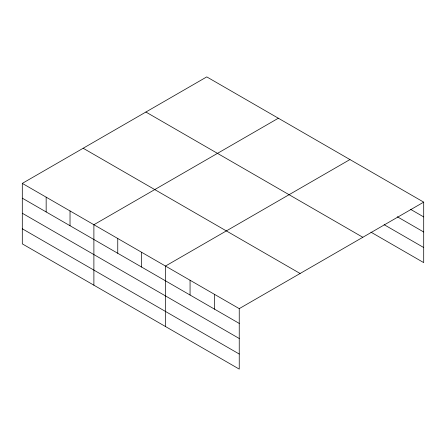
<?xml version="1.0" encoding="UTF-8"?>
<svg xmlns="http://www.w3.org/2000/svg" width="446" height="446" viewBox="0 0 446 446"><rect width="100%" height="100%" fill="white"/><g stroke="black" fill="none" stroke-linecap="round" stroke-linejoin="round"><path stroke-width="0.67" d="M239.24 338.497L239.24 308.638L22.3 183.39L22.3 243.862L239.24 369.11L239.24 338.497L22.3 213.244M370.927 232.143L423.7 262.61L423.7 202.138L206.76 76.89L22.3 183.39M278.354 118.223L93.889 224.723L93.889 285.195M349.943 159.556L165.477 266.056L165.477 326.522M239.24 308.638L423.7 202.138M410.51 209.302L423.7 216.918M397.314 216.762L423.7 231.998M384.123 224.684L423.7 247.53M145.892 112.035L362.827 237.283M83.173 148.245L300.108 273.493M22.3 198.169L239.24 323.417M22.3 228.781L239.24 354.029M214.654 294.444L214.654 309.223M190.063 280.25L190.063 295.029M141.616 252.274L141.616 267.054M117.755 238.499L117.755 253.278M70.028 210.947L70.028 225.721M46.161 197.165L46.161 211.945"/></g></svg>
